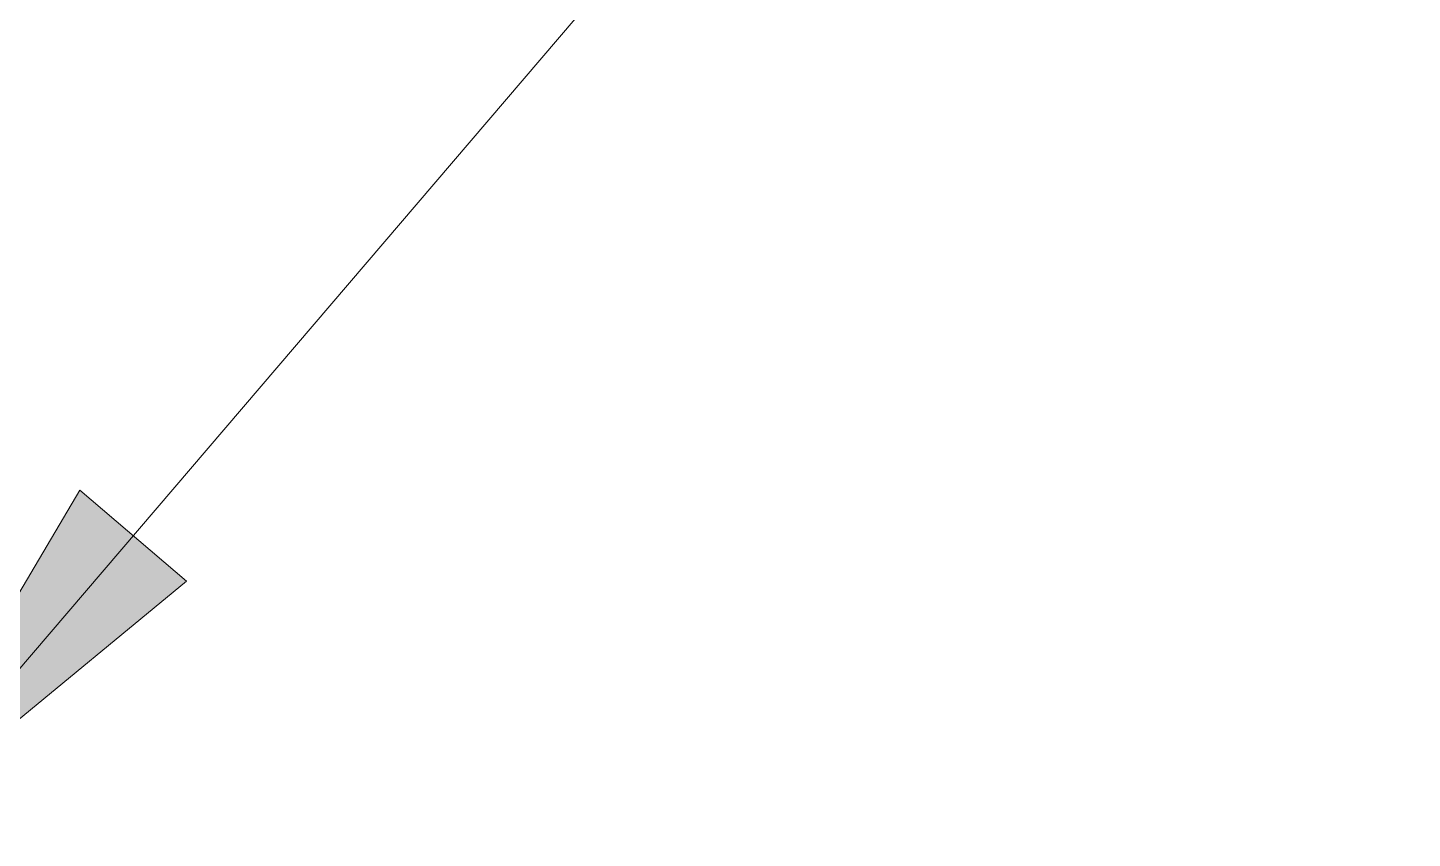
# Model space of a CAD drawing. Header units: millimetres. Extents: x -177800 to -26107, y -132450 to -18386.
# Drawn here: x -160550 to -159245, y -129151 to -128388 of the extents above; entities that cross this region are included whole.
import ezdxf

# ---------------------------------------------------------------- set-up
doc = ezdxf.new("R2010")
doc.units = ezdxf.units.MM
doc.layers.add('A-_ANOTTEXT_T', color=7, linetype='Continuous', lineweight=9)

msp = doc.modelspace()

# ---------------------------------------------------------------- hatches: boundary and pattern name
at = {"layer": 'A-_ANOTTEXT_T'}
msp.add_hatch(color=256, dxfattribs=at).paths.add_polyline_path([(-160693.9, -129150.8), (-160399.9, -128908.8), (-160500.5, -128822.9)])

# ---------------------------------------------------------------- linework, layer by layer
for p, q in [((-160693.9, -129150.8), (-158657.8, -126769.9)), ((-160500.5, -128822.9), (-160693.9, -129150.8)), ((-160399.9, -128908.8), (-160500.5, -128822.9)), ((-160693.9, -129150.8), (-160399.9, -128908.8))]:
    msp.add_line(p, q, dxfattribs=at)

doc.saveas('drawing.dxf')
